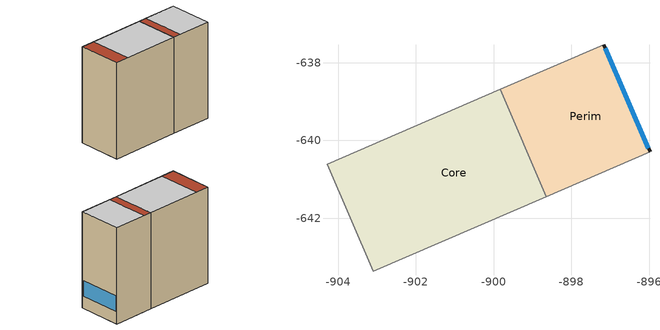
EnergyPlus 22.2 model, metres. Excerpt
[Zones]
Core
 floor adiabatic (Boston_Off_Inf_0): -902.21,-642.98 -903.4,-640.22 -899.83,-638.69 -898.64,-641.44 z-7.23
 floor ground (Boston_Off_Gro_0): -903.1,-643.36 -904.29,-640.61 -903.4,-640.22 -902.21,-642.98 z-7.23
 wall to Perim (Boston_Off_Par_0): -898.64,-641.44 -899.83,-638.69 z-7.23:-0.63
 wall adiabatic (Boston_Off_Par_0): -899.83,-638.69 -904.29,-640.61 -903.1,-643.36 -898.64,-641.44 z-7.23:-0.63
 ceiling adiabatic (Boston_Off_Inf_0): -899.83,-638.69 -903.4,-640.22 -902.21,-642.98 -898.64,-641.44 z-0.63
 roof outside (Boston_Off_Rof_0): -903.4,-640.22 -904.29,-640.61 -903.1,-643.36 -902.21,-642.98 z-0.63
Perim
 floor adiabatic (Boston_Off_Inf_0): -898.11,-641.21 -899.29,-638.46 -897.16,-637.54 -895.98,-640.3 z-7.23
 floor ground (Boston_Off_Gro_0): -898.64,-641.44 -899.83,-638.69 -899.29,-638.46 -898.11,-641.21 z-7.23
 wall outside (Boston_Off_Fac_0): -895.98,-640.3 -897.16,-637.54 z-7.23:-0.63
 wall adiabatic (Boston_Off_Par_0): -897.16,-637.54 -899.83,-638.69 / -898.64,-641.44 -895.98,-640.3 z-7.23:-0.63
 window (Boston_Dbl_Air_Cl): -896.02,-640.2 -897.12,-637.63 z-6.38:-5.32
 ceiling adiabatic (Boston_Off_Inf_0): -897.16,-637.54 -899.29,-638.46 -898.11,-641.21 -895.98,-640.3 z-0.63
 roof outside (Boston_Off_Rof_0): -899.29,-638.46 -899.83,-638.69 -898.64,-641.44 -898.11,-641.21 z-0.63
[Building]
Building: Loads convergence tolerance value=0.04; Maximum number of warmup days=25; North axis=0; Solar distribution=FullExterior; Temperature convergence tolerance value=0.4; Terrain=Suburbs
[Site:GroundReflectance]
0.2, 0.2, 0.2, 0.2, 0.2, 0.2, 0.2, 0.2, 0.2, 0.2, 0.2, 0.2
[Site:GroundReflectance:SnowModifier]
1, 1
[Site:GroundTemperature:BuildingSurface]
18
[Construction]
Boston_Dbl_Air_Cl: SimpleGlazing
Boston_Off_Fac_0: Boston_Clay_Brick_H_0.06_Boston_Off_Fac_0, Boston_XPS_Board_0.02_Boston_Off_Fac_0, Boston_Concrete_Block_H_0.15_Boston_Off_Fac_0, Boston_Fiberglass_Batts_0.05_Boston_Off_Fac_0, Boston_Gypsum_Board_0.015_Boston_Off_Fac_0
Boston_Off_Gro_0: Boston_XPS_Board_0.02_Boston_Off_Gro_0, Boston_Concrete_RC_Dense_0.15_Boston_Off_Gro_0, Boston_Concrete_MC_Light_0.04_Boston_Off_Gro_0, Boston_Cement_Mortar_0.03_Boston_Off_Gro_0, Boston_Ceramic_Tile_0.02_Boston_Off_Gro_0
Boston_Off_Inf_0: Boston_Urethane_Carpet_0.02_Boston_Off_Inf_0, Boston_Cement_Mortar_0.02_Boston_Off_Inf_0, Boston_Concrete_RC_Dense_0.15_Boston_Off_Inf_0, Boston_Air_Floor_15cm_0.15_Boston_Off_Inf_0, Boston_Gypsum_Board_0.02_Boston_Off_Inf_0
Boston_Off_Par_0: Boston_Gypsum_Plaster_0.02_Boston_Off_Par_0, Boston_Softwood_General_0.02_Boston_Off_Par_0, Boston_Gypsum_Plaster_0.02_Boston_Off_Par_0
Boston_Off_Rof_0: Boston_XPS_Board_0.1_Boston_Off_Rof_0, Boston_Concrete_MC_Light_0.15_Boston_Off_Rof_0, Boston_Concrete_RC_Dense_0.2_Boston_Off_Rof_0, Boston_Air_Floor_15cm_0.15_Boston_Off_Rof_0, Boston_Gypsum_Board_0.02_Boston_Off_Rof_0
Boston_Off_Thm_0: Boston_Gypsum_Plaster_0.02_Boston_Off_Thm_0, Boston_Softwood_General_0.02_Boston_Off_Thm_0, Boston_Gypsum_Plaster_0.02_Boston_Off_Thm_0
[Material] Roughness=Rough
Name | Conductivity | Density | Solar absorptance | Specific heat | Thermal absorptance | Thickness | Visible absorptance
Boston_Air_Floor_15cm_0.15_Boston_Off_Inf_0; Boston_Air_Floor_15cm_0.15_Boston_Off_Rof_0 | 0.7 | 1.2 | 0.7 | 1000 | 0.01 | 0.15 | 0.7
Boston_Cement_Mortar_0.02_Boston_Off_Inf_0 | 0.8 | 1900 | 0.8 | 840 | 0.9 | 0.02 | 0.8
Boston_Cement_Mortar_0.03_Boston_Off_Gro_0 | 0.8 | 1900 | 0.8 | 840 | 0.9 | 0.03 | 0.8
Boston_Ceramic_Tile_0.02_Boston_Off_Gro_0 | 0.8 | 2243 | 0.4 | 840 | 0.9 | 0.02 | 0.4
Boston_Clay_Brick_H_0.06_Boston_Off_Fac_0 | 0.41 | 1000 | 0.5 | 920 | 0.9 | 0.06 | 0.5
Boston_Concrete_Block_H_0.15_Boston_Off_Fac_0 | 1.25 | 880 | 0.7 | 840 | 0.9 | 0.15 | 0.7
Boston_Concrete_MC_Light_0.04_Boston_Off_Gro_0 | 1.65 | 2100 | 0.7 | 1040 | 0.9 | 0.04 | 0.7
Boston_Concrete_MC_Light_0.15_Boston_Off_Rof_0 | 1.65 | 2100 | 0.7 | 1040 | 0.9 | 0.15 | 0.7
Boston_Concrete_RC_Dense_0.2_Boston_Off_Rof_0 | 1.75 | 2400 | 0.7 | 840 | 0.9 | 0.2 | 0.7
Boston_Concrete_RC_Dense_0.15_Boston_Off_Gro_0; Boston_Concrete_RC_Dense_0.15_Boston_Off_Inf_0 | 1.75 | 2400 | 0.7 | 840 | 0.9 | 0.15 | 0.7
Boston_Fiberglass_Batts_0.05_Boston_Off_Fac_0 | 0.043 | 12 | 0.6 | 840 | 0.9 | 0.003 | 0.6
Boston_Gypsum_Board_0.02_Boston_Off_Inf_0; Boston_Gypsum_Board_0.02_Boston_Off_Rof_0 | 0.16 | 950 | 0.6 | 840 | 0.9 | 0.02 | 0.6
Boston_Gypsum_Board_0.015_Boston_Off_Fac_0 | 0.16 | 950 | 0.6 | 840 | 0.9 | 0.015 | 0.6
Boston_Gypsum_Plaster_0.02_Boston_Off_Par_0; Boston_Gypsum_Plaster_0.02_Boston_Off_Thm_0 | 0.42 | 900 | 0.7 | 840 | 0.9 | 0.02 | 0.7
Boston_Softwood_General_0.02_Boston_Off_Par_0 | 0.13 | 496 | 0.6 | 1630 | 0.9 | 0.017 | 0.6
Boston_Softwood_General_0.02_Boston_Off_Thm_0 | 0.13 | 496 | 0.6 | 1630 | 0.9 | 0.02 | 0.6
Boston_Urethane_Carpet_0.02_Boston_Off_Inf_0 | 0.045 | 110 | 0.7 | 840 | 0.9 | 0.02 | 0.7
Boston_XPS_Board_0.1_Boston_Off_Rof_0 | 0.037 | 40 | 0.6 | 1200 | 0.6 | 0.076 | 0.6
Boston_XPS_Board_0.02_Boston_Off_Fac_0 | 0.037 | 40 | 0.6 | 1200 | 0.6 | 0.027 | 0.6
Boston_XPS_Board_0.02_Boston_Off_Gro_0 | 0.037 | 40 | 0.6 | 1200 | 0.6 | 0.02 | 0.6
[WindowMaterial:SimpleGlazingSystem]
SimpleGlazing: Solar heat gain coefficient=0.82; U factor=1.5; Visible transmittance=0.8
[DesignSpecification:OutdoorAir] Outdoor air flow per person=0.000794118; Outdoor air flow per zone floor area=0.000794118; Outdoor air method=Sum; Outdoor air schedule=30HrWk
CoreMinFreshAir; PerimMinFreshAir
[ElectricEquipment] Design level calculation method=Watts/Area; Fraction latent=0; Fraction lost=0; Fraction radiant=0.2; Schedule=60HrWk; Watts per zone floor area=10
Name | Zone or zonelist or space or spacelist
Core Equipment 1 | Core
Perim Equipment 1 | Perim
[EnergyManagementSystem:Sensor] Output variable or output meter index key=Environment
Name | Output variable or output meter
OutdoorRelHumid | Site Outdoor Air Relative Humidity
OutdoorTemp | Site Outdoor Air Drybulb Temperature
[InternalMass] Construction=Boston_Off_Thm_0
Name | Zone or zonelist | Surface area
CoreInternalMass | Core | 15.2989
PerimInternalMass | Perim | 9.13461
[Lights] Design level calculation method=Watts/Area; Fraction radiant=0.42; Fraction replaceable=1; Fraction visible=0.18; Return air fraction=0; Schedule=30HrWk; Watts per zone floor area=10
Name | Zone or zonelist or space or spacelist
Core General lighting | Core
Perim General lighting | Perim
[People] Carbon dioxide generation rate=3.82e-08; Clothing insulation calculation method=DynamicClothingModelASHRAE55; Enable ashrae 55 comfort warnings=No; Fraction radiant=0.3; Mean radiant temperature calculation type=ZoneAveraged; Number of people calculation method=People/Area; Number of people schedule=60HrWk; People per floor area=0.15; Sensible heat fraction=Autocalculate; Thermal comfort model 1 type=AdaptiveASH55
Name | Activity level schedule | Air velocity schedule | Work efficiency schedule | Zone or zonelist or space or spacelist
People Core | CorePeopleActivity | CoreAirVelocity | CoreWorkEfficiency | Core
People Perim | PerimPeopleActivity | PerimAirVelocity | PerimWorkEfficiency | Perim
[ThermostatSetpoint:DualSetpoint]
Name | Cooling setpoint temperature schedule | Heating setpoint temperature schedule
Dual Setpoint - Zone Core | CoreCooling_SP_Sch | CoreHeating_SP_Sch
Dual Setpoint - Zone Perim | PerimCooling_SP_Sch | PerimHeating_SP_Sch
[WaterUse:Equipment] Flow rate fraction schedule=Boston_Off_Y_Dhw; Peak flow rate=3.77e-05
Name | Cold water supply temperature schedule | End use subcategory | Hot water supply temperature schedule | Target temperature schedule
DHW Core | DHW Mains Temperature Core | DHW Core | DHW Supply Temperature Core | DHW Supply Temperature Core
DHW Perim | DHW Mains Temperature Perim | DHW Perim | DHW Supply Temperature Perim | DHW Supply Temperature Perim
[Zone] Multiplier=1; Type=1; Zone inside convection algorithm=TARP; Zone outside convection algorithm=DOE-2
Name | Floor area | Volume
Core | 14.5704 | 96.0833
Perim | 8.69963 | 57.369
[ZoneControl:Thermostat]
Name | Zone or zonelist | Control 1 | Control type schedule
Core Thermostat | Core | Dual Setpoint - Zone Core | CoreZoneControlTypeSched
Perim Thermostat | Perim | Dual Setpoint - Zone Perim | PerimZoneControlTypeSched
[Zone equipment]
Core: Core Ideal Loads Air
Perim: Perim Ideal Loads Air
[ZoneHVAC:IdealLoadsAirSystem] Cooling availability schedule=AllOn; Cooling limit=NoLimit; Dehumidification control type=None; Demand controlled ventilation type=OccupancySchedule; Heat recovery type=Enthalpy; Heating availability schedule=AllOn; Heating limit=NoLimit; Humidification control type=None; Latent heat recovery effectiveness=0.65; Maximum cooling air flow rate=100; Maximum heating air flow rate=100; Maximum heating supply air humidity ratio=0.01; Maximum heating supply air temperature=30; Minimum cooling supply air humidity ratio=0.008; Minimum cooling supply air temperature=18; Outdoor air economizer type=DifferentialEnthalpy; Sensible heat recovery effectiveness=0.7
Name | Design specification outdoor air object
Core Ideal Loads Air | CoreMinFreshAir
Perim Ideal Loads Air | PerimMinFreshAir
[ZoneInfiltration:DesignFlowRate] Constant term coefficient=1; Design flow rate calculation method=AirChanges/Hour; Schedule=On; Temperature term coefficient=0; Velocity squared term coefficient=0; Velocity term coefficient=0
Name | Air changes per hour | Zone or zonelist or space or spacelist
CoreInfiltration | 0 | Core
PerimInfiltration | 1.82353 | Perim
[Schedule:Constant]
Name | Hourly value
CoreAirVelocity; PerimAirVelocity | 0.2
CoreCooling_SP_Sch; CoreHeating_SP_Sch; PerimCooling_SP_Sch; PerimHeating_SP_Sch | 23.6471
CorePeopleActivity; PerimPeopleActivity | 125.28
CoreWorkEfficiency; PerimWorkEfficiency | 0
CoreZoneControlTypeSched; PerimZoneControlTypeSched | 4
DHW Mains Temperature Core; DHW Mains Temperature Perim | 16
DHW Supply Temperature Core; DHW Supply Temperature Perim | 65
On | 1
[Schedule:Day:Hourly]
Boston_Off_D_Dhw_WD: 0, 0, 0, 0, 0, 0, 0.2, 0.4, 0.4, 0.4, 0.4, 0.6, 0.6, 0.4, 0.4, 0.4, 0.4, 0.4, 0.4, 0.2, 0, 0, 0, 0
Boston_Off_D_Dhw_WE: 0, 0, 0, 0, 0, 0, 0.1, 0.1, 0.1, 0.1, 0.1, 0.1, 0.1, 0.1, 0.1, 0.1, 0.1, 0.1, 0.1, 0.1, 0, 0, 0, 0
30HrWkDay: 0.1, 0.1, 0.1, 0.1, 0.1, 0.1, 0.1, 0.2, 0.4, 0.6, 0.8, 0.8, 0.4, 0.6, 0.8, 0.8, 0.4, 0.2, 0.1, 0.1, 0.1, 0.1, 0.1, 0.1
60HrWkDay: 0.2, 0.2, 0.2, 0.2, 0.2, 0.2, 0.2, 0.4, 0.8, 0.8, 1, 1, 0.8, 1, 1, 1, 0.8, 0.4, 0.2, 0.2, 0.2, 0.2, 0.2, 0.2
AllOn: 1, 1, 1, 1, 1, 1, 1, 1, 1, 1, 1, 1, 1, 1, 1, 1, 1, 1, 1, 1, 1, 1, 1, 1
[Schedule:Week:Daily]
Boston_Off_Y_Dhw0: Boston_Off_D_Dhw_WE, Boston_Off_D_Dhw_WD, Boston_Off_D_Dhw_WD, Boston_Off_D_Dhw_WD, Boston_Off_D_Dhw_WD, Boston_Off_D_Dhw_WD, Boston_Off_D_Dhw_WE, Boston_Off_D_Dhw_WE, Boston_Off_D_Dhw_WD, Boston_Off_D_Dhw_WD, Boston_Off_D_Dhw_WD, Boston_Off_D_Dhw_WD
30HrWk: 30HrWkDay, 30HrWkDay, 30HrWkDay, 30HrWkDay, 30HrWkDay, 30HrWkDay, 30HrWkDay, 30HrWkDay, 30HrWkDay, 30HrWkDay, 30HrWkDay, 30HrWkDay
60HrWk: 60HrWkDay, 60HrWkDay, 60HrWkDay, 60HrWkDay, 60HrWkDay, 60HrWkDay, 60HrWkDay, 60HrWkDay, 60HrWkDay, 60HrWkDay, 60HrWkDay, 60HrWkDay
AllOn: AllOn, AllOn, AllOn, AllOn, AllOn, AllOn, AllOn, AllOn, AllOn, AllOn, AllOn, AllOn
[Schedule:Year]
Boston_Off_Y_Dhw: Boston_Off_Y_Dhw0, 1, 1, 12, 31
30HrWk: 30HrWk, 1, 1, 12, 31
60HrWk: 60HrWk, 1, 1, 12, 31
AllOn: AllOn, 1, 1, 12, 31
